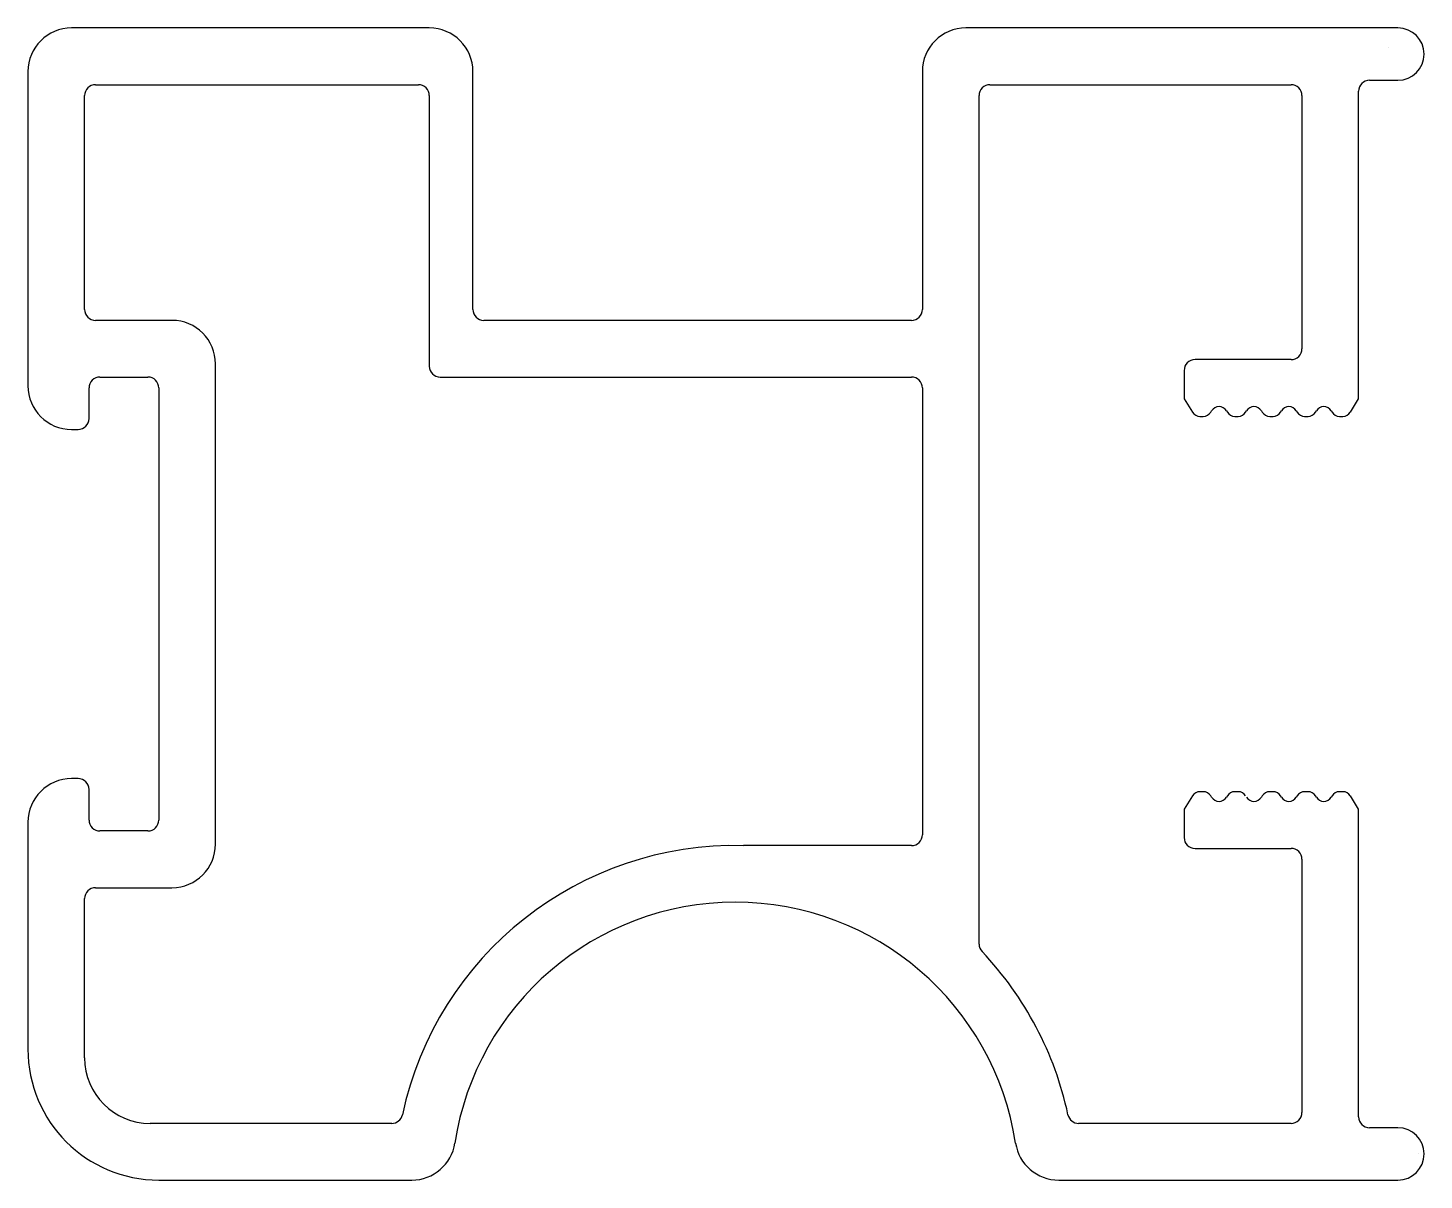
# Model space of a CAD drawing. Extents: x 2210.7 to 2242.7, y 1059.9 to 1086.3.
import ezdxf

# ---------------------------------------------------------------- set-up
doc = ezdxf.new("R2010")
doc.units = 0
doc.layers.get('0').update_dxf_attribs({"linetype": 'CONTINUOUS'})

msp = doc.modelspace()

# ---------------------------------------------------------------- linework, layer by layer
for p, q in [((2219.928, 1086.285), (2211.728, 1086.285)), ((2242.128, 1086.285), (2232.228, 1086.285)), ((2210.728, 1085.285), (2210.728, 1078.085)), ((2220.928, 1084.585), (2220.928, 1085.285)), ((2231.228, 1085.285), (2231.228, 1079.835)), ((2232.778, 1084.985), (2239.678, 1084.985)), ((2241.228, 1077.784), (2241.228, 1084.835)), ((2241.478, 1085.085), (2242.128, 1085.085)), ((2220.928, 1079.835), (2220.928, 1084.585)), ((2232.528, 1065.292), (2232.528, 1084.735)), ((2239.928, 1084.735), (2239.928, 1078.935)), ((2225.928, 1079.585), (2221.178, 1079.585)), ((2230.978, 1079.585), (2225.928, 1079.585)), ((2237.228, 1078.435), (2237.228, 1077.787)), ((2239.678, 1078.685), (2237.478, 1078.685)), ((2212.378, 1078.285), (2213.478, 1078.285)), ((2212.128, 1077.335), (2212.128, 1078.035)), ((2213.728, 1078.035), (2213.728, 1068.135)), ((2237.228, 1077.787), (2237.42, 1077.479)), ((2241.038, 1077.479), (2241.228, 1077.784)), ((2237.838, 1077.479), (2237.859, 1077.514)), ((2238.199, 1077.514), (2238.22, 1077.479)), ((2238.638, 1077.479), (2238.659, 1077.514)), ((2238.999, 1077.514), (2239.02, 1077.479)), ((2239.438, 1077.479), (2239.459, 1077.514)), ((2239.799, 1077.514), (2239.82, 1077.479)), ((2240.238, 1077.479), (2240.259, 1077.514)), ((2240.599, 1077.514), (2240.62, 1077.479)), ((2237.59, 1077.385), (2237.668, 1077.385)), ((2238.39, 1077.385), (2238.468, 1077.385)), ((2239.19, 1077.385), (2239.268, 1077.385)), ((2239.99, 1077.385), (2240.068, 1077.385)), ((2240.79, 1077.385), (2240.868, 1077.385)), ((2211.728, 1077.085), (2211.878, 1077.085)), ((2211.878, 1069.085), (2211.728, 1069.085)), ((2212.128, 1068.135), (2212.128, 1068.835)), ((2237.42, 1068.691), (2237.228, 1068.384)), ((2237.668, 1068.785), (2237.59, 1068.785)), ((2237.859, 1068.657), (2237.838, 1068.691)), ((2238.22, 1068.691), (2238.199, 1068.657)), ((2238.468, 1068.785), (2238.39, 1068.785)), ((2239.02, 1068.691), (2238.999, 1068.657)), ((2239.268, 1068.785), (2239.19, 1068.785)), ((2239.459, 1068.657), (2239.438, 1068.691)), ((2239.82, 1068.691), (2239.799, 1068.657)), ((2240.068, 1068.785), (2239.99, 1068.785)), ((2240.259, 1068.657), (2240.238, 1068.691)), ((2240.62, 1068.691), (2240.599, 1068.657)), ((2240.868, 1068.785), (2240.79, 1068.785)), ((2241.228, 1068.387), (2241.038, 1068.691)), ((2237.228, 1068.384), (2237.228, 1067.735)), ((2241.228, 1061.335), (2241.228, 1068.387)), ((2210.728, 1068.085), (2210.728, 1062.885)), ((2213.478, 1067.885), (2212.378, 1067.885)), ((2237.478, 1067.485), (2239.678, 1067.485)), ((2239.928, 1067.235), (2239.928, 1061.435)), ((2239.678, 1061.185), (2234.811, 1061.185)), ((2242.128, 1061.085), (2241.478, 1061.085)), ((2213.728, 1059.885), (2219.526, 1059.885)), ((2234.353, 1059.885), (2242.128, 1059.885))]:
    msp.add_line(p, q)
at = {"color": 0, "linetype": 'CONTINUOUS'}
for p, q in [((2241.917, 1085.841), (2241.917, 1085.841)), ((2212.278, 1084.985), (2219.678, 1084.985)), ((2212.028, 1079.835), (2212.028, 1084.735)), ((2219.928, 1084.735), (2219.928, 1078.535)), ((2214.028, 1079.585), (2212.278, 1079.585)), ((2215.028, 1067.585), (2215.028, 1078.585)), ((2220.178, 1078.285), (2225.928, 1078.285)), ((2225.928, 1078.285), (2230.978, 1078.285)), ((2231.228, 1078.035), (2231.228, 1067.798)), ((2230.978, 1067.548), (2227.127, 1067.548)), ((2212.278, 1066.585), (2214.028, 1066.585)), ((2212.028, 1062.685), (2212.028, 1066.335)), ((2219.067, 1061.185), (2213.528, 1061.185)), ((2242.589, 1060.49), (2242.589, 1060.49))]:
    msp.add_line(p, q, dxfattribs=at)
for centre, radius, start, end in [((2211.728, 1085.285), 1, 90, 180), ((2219.928, 1085.285), 1, 0, 90), ((2232.228, 1085.285), 1, 90, 180), ((2242.128, 1085.685), 0.6, 360, 90), ((2242.128, 1085.685), 0.6, 270, 0), ((2232.778, 1084.735), 0.25, 90, 180), ((2239.678, 1084.735), 0.25, 0, 90), ((2241.478, 1084.835), 0.25, 90, 180), ((2221.178, 1079.835), 0.25, 180, 270), ((2230.978, 1079.835), 0.25, 270, 360), ((2239.678, 1078.935), 0.25, 270, 0), ((2237.478, 1078.435), 0.25, 90, 180), ((2211.728, 1078.085), 1, 180, 270), ((2212.378, 1078.035), 0.25, 90, 180), ((2213.478, 1078.035), 0.25, 0, 90), ((2237.59, 1077.585), 0.2, 212.0054, 270), ((2237.668, 1077.585), 0.2, 270, 327.9946), ((2238.029, 1077.408), 0.2, 32.0054, 147.9946), ((2238.39, 1077.585), 0.2, 212.0054, 270), ((2238.468, 1077.585), 0.2, 270, 327.9946), ((2238.829, 1077.408), 0.2, 32.0054, 147.9946), ((2239.19, 1077.585), 0.2, 212.0054, 270), ((2239.268, 1077.585), 0.2, 270, 327.9946), ((2239.629, 1077.408), 0.2, 32.0054, 147.9946), ((2239.99, 1077.585), 0.2, 212.0054, 270), ((2240.068, 1077.585), 0.2, 270, 327.9946), ((2240.429, 1077.408), 0.2, 32.0054, 147.9946), ((2240.79, 1077.585), 0.2, 212.0054, 270), ((2240.868, 1077.585), 0.2, 270, 327.9946), ((2211.878, 1077.335), 0.25, 270, 360), ((2211.728, 1068.085), 1, 90, 180), ((2211.878, 1068.835), 0.25, 0, 90), ((2237.59, 1068.585), 0.2, 90, 147.9946), ((2237.668, 1068.585), 0.2, 32.0054, 90), ((2238.029, 1068.763), 0.2, 212.0054, 327.9946), ((2238.39, 1068.585), 0.2, 90, 147.9946), ((2238.468, 1068.585), 0.2, 32.0054, 90), ((2238.829, 1068.763), 0.2, 212.0054, 327.9946), ((2239.19, 1068.585), 0.2, 90, 147.9946), ((2239.268, 1068.585), 0.2, 32.0054, 90), ((2239.629, 1068.763), 0.2, 212.0054, 327.9946), ((2239.99, 1068.585), 0.2, 90, 147.9946), ((2240.068, 1068.585), 0.2, 32.0054, 90), ((2240.429, 1068.763), 0.2, 212.0054, 327.9946), ((2240.79, 1068.585), 0.2, 90, 147.9946), ((2240.868, 1068.585), 0.2, 32.0054, 90), ((2212.378, 1068.135), 0.25, 180, 270), ((2213.478, 1068.135), 0.25, 270, 360), ((2237.478, 1067.735), 0.25, 180, 270), ((2239.678, 1067.235), 0.25, 360, 90), ((2226.939, 1059.75), 6.5, 8.7065, 171.2935), ((2232.778, 1065.292), 0.25, 180, 223.504), ((2226.939, 1059.75), 7.8, 12.0845, 43.504), ((2213.728, 1062.885), 3, 180, 270), ((2234.811, 1061.435), 0.25, 192.0845, 270), ((2239.678, 1061.435), 0.25, 270, 0), ((2241.478, 1061.335), 0.25, 180, 270), ((2242.128, 1060.485), 0.6, 360, 90), ((2219.526, 1060.885), 1, 270, 351.2935), ((2234.353, 1060.885), 1, 188.7065, 270), ((2242.128, 1060.485), 0.6, 270, 360)]:
    msp.add_arc(centre, radius, start, end)
for centre, radius, start, end in [((2212.278, 1084.735), 0.25, 90, 180), ((2219.678, 1084.735), 0.25, 360, 90), ((2212.278, 1079.835), 0.25, 180, 270), ((2214.028, 1078.585), 1, 0, 90), ((2220.178, 1078.535), 0.25, 180, 270), ((2230.978, 1078.035), 0.25, 0, 90), ((2214.028, 1067.585), 1, 270, 360), ((2226.939, 1059.75), 7.8, 88.6021, 167.9155), ((2230.978, 1067.798), 0.25, 270, 360), ((2212.278, 1066.335), 0.25, 90, 180), ((2213.528, 1062.685), 1.5, 180, 270), ((2219.067, 1061.435), 0.25, 270, 347.9155)]:
    msp.add_arc(centre, radius, start, end, dxfattribs=at)

doc.saveas('drawing.dxf')
